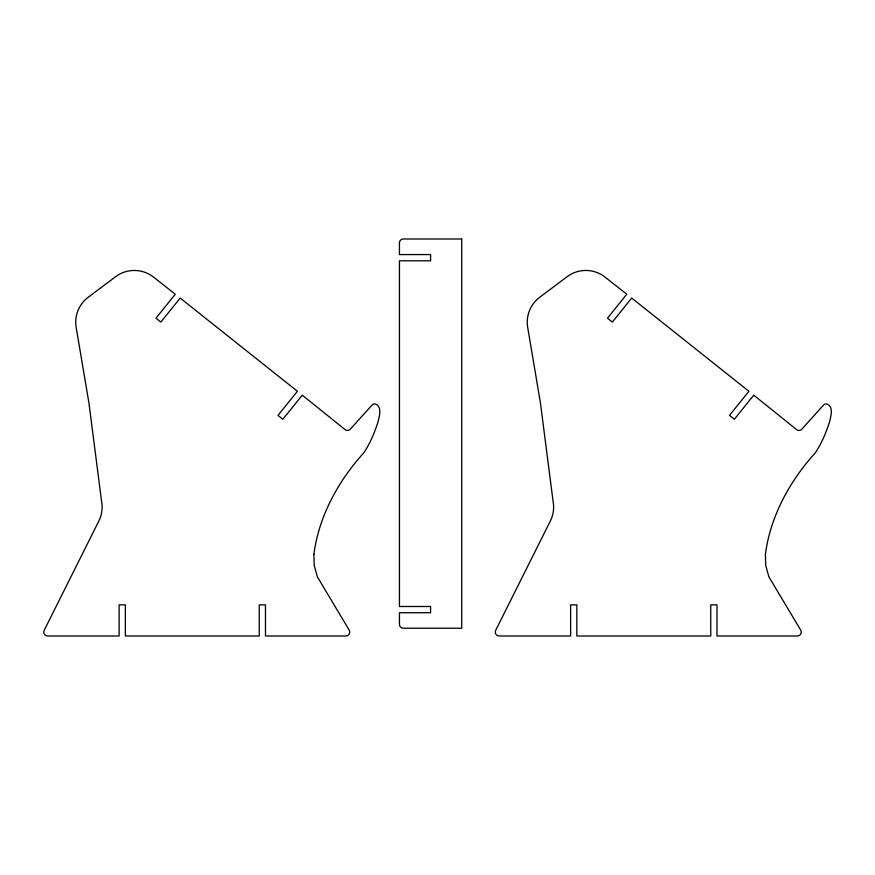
<?xml version="1.0" encoding="UTF-8"?>
<svg xmlns="http://www.w3.org/2000/svg" width="875" height="875" viewBox="0 0 875 875"><rect width="100%" height="100%" fill="white"/><g stroke="black" fill="none" stroke-linecap="round" stroke-linejoin="round"><path stroke-width="1.31" d="M313.895 554.302L314.212 565.425L317.363 576.822L349.191 630.109A3.894 3.894 0 0 1 345.855 636.005L265.475 636.005L265.475 604.866L259.241 604.866L259.241 636.005L125.344 636.005L125.344 604.866L119.12 604.866L119.12 636.005L47.644 636.005A3.894 3.894 0 0 1 44.155 630.372L98.842 521.008A31.139 31.139 0 0 0 101.522 500.981L88.933 402.959L76.333 328.3A31.139 31.139 0 0 1 88.178 297.281L115.631 276.686A31.139 31.139 0 0 1 153.552 277.113L175.273 294.208L155.969 318.194L160.825 322.098L180.173 298.058L297.402 391.267L277.998 415.363L282.855 419.267L302.258 395.161L345.023 429.581A3.894 3.894 0 0 0 350.667 428.794L371.558 405.595A3.894 3.894 0 0 1 375.736 404.064C382.353 407.17 379.236 416.511 378 421.969C374.412 432.917 370.059 443.811 363.409 453.294C338.1 481.217 318.752 516.655 313.895 554.302M765.406 554.302L765.723 565.425L768.873 576.822L800.702 630.109A3.894 3.894 0 0 1 797.366 636.005L716.986 636.005L716.986 604.866L710.752 604.866L710.752 636.005L576.855 636.005L576.855 604.866L570.631 604.866L570.631 636.005L499.155 636.005A3.894 3.894 0 0 1 495.677 630.372L550.353 521.008A31.139 31.139 0 0 0 553.033 500.981L540.444 402.959L527.844 328.3A31.139 31.139 0 0 1 539.689 297.281L567.142 276.686A31.139 31.139 0 0 1 605.073 277.113L626.784 294.208L607.48 318.194L612.336 322.098L631.684 298.058L748.913 391.267L729.509 415.363L734.366 419.267L753.769 395.161L796.534 429.581A3.894 3.894 0 0 0 802.178 428.794L823.069 405.595A3.894 3.894 0 0 1 827.247 404.064C833.864 407.17 830.747 416.511 829.511 421.969C825.923 432.917 821.57 443.811 814.92 453.294C789.611 481.217 770.263 516.655 765.406 554.302M461.716 238.995L403.331 238.995A3.894 3.894 0 0 0 399.438 242.878L399.438 254.57L430.577 254.57L430.577 260.794L399.438 260.794L399.438 606.495L430.577 606.495L430.577 612.73L399.438 612.73L399.438 624.334A3.894 3.894 0 0 0 403.331 628.228L461.716 628.228L461.716 238.995"/></g></svg>
